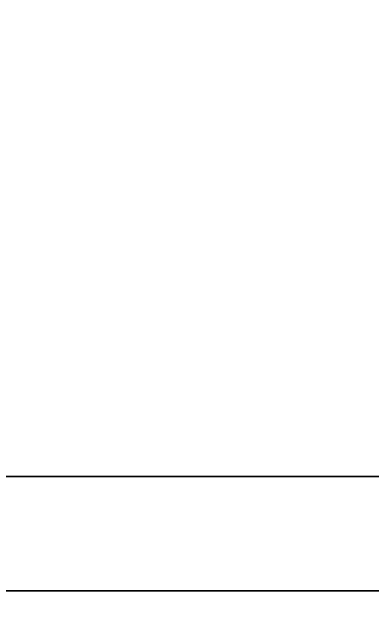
# Model space of a CAD drawing. Extents: x 0 to 5234, y -4951 to 0.
# Drawn here: x 506 to 978, y -3233 to -2424 of the extents above; entities that cross this region are included whole.
import ezdxf

# ---------------------------------------------------------------- set-up
doc = ezdxf.new("R2010")
doc.units = 0
doc.layers.add('LAYER0', color=7, linetype='CONTINUOUS')
doc.layers.add('LAYER33', color=7, linetype='CONTINUOUS')

msp = doc.modelspace()

# ---------------------------------------------------------------- linework, layer by layer
at = {"layer": 'LAYER0', "invisible_edges": 1}
for points in [[(5234, 0), (0, -4951), (0, 0), (5234, 0)], [(5234, -4951, 5), (0, 0, 5), (0, -4951, 5), (5234, -4951, 5)], [(0, 0, 5), (5234, -4951, 5), (5234, 0, 5), (0, 0, 5)], [(0, -4951), (5234, 0), (5234, -4951), (0, -4951)]]:
    msp.add_3dface(points, dxfattribs=at)
at = {"layer": 'LAYER33', "invisible_edges": 1}
for points in [[(150, -3033, 5), (3197, -3183, 5), (0, -3183, 5), (150, -3033, 5)], [(3197, -3183, 5), (150, -3033, 5), (3347, -3033, 5), (3197, -3183, 5)], [(150, -3033, 2408), (3347, -3033, 5), (150, -3033, 5), (150, -3033, 2408)], [(3347, -3033, 5), (150, -3033, 2408), (3347, -3033, 2408), (3347, -3033, 5)], [(3197, -3183, 2408), (0, -3183, 5), (3197, -3183, 5), (3197, -3183, 2408)], [(0, -3183, 5), (3197, -3183, 2408), (0, -3183, 2408), (0, -3183, 5)]]:
    msp.add_3dface(points, dxfattribs=at)

# ---------------------------------------------------------------- meshes
at = {"layer": 'LAYER33'}
mesh = msp.add_polymesh((2, 2), dxfattribs=at)
for k, corner in enumerate([(150, -3033, 2408), (3347, -3033, 2408), (0, -3183, 2408), (3197, -3183, 2408)]):
    mesh.set_mesh_vertex(divmod(k, 2), corner)

doc.saveas('drawing.dxf')
